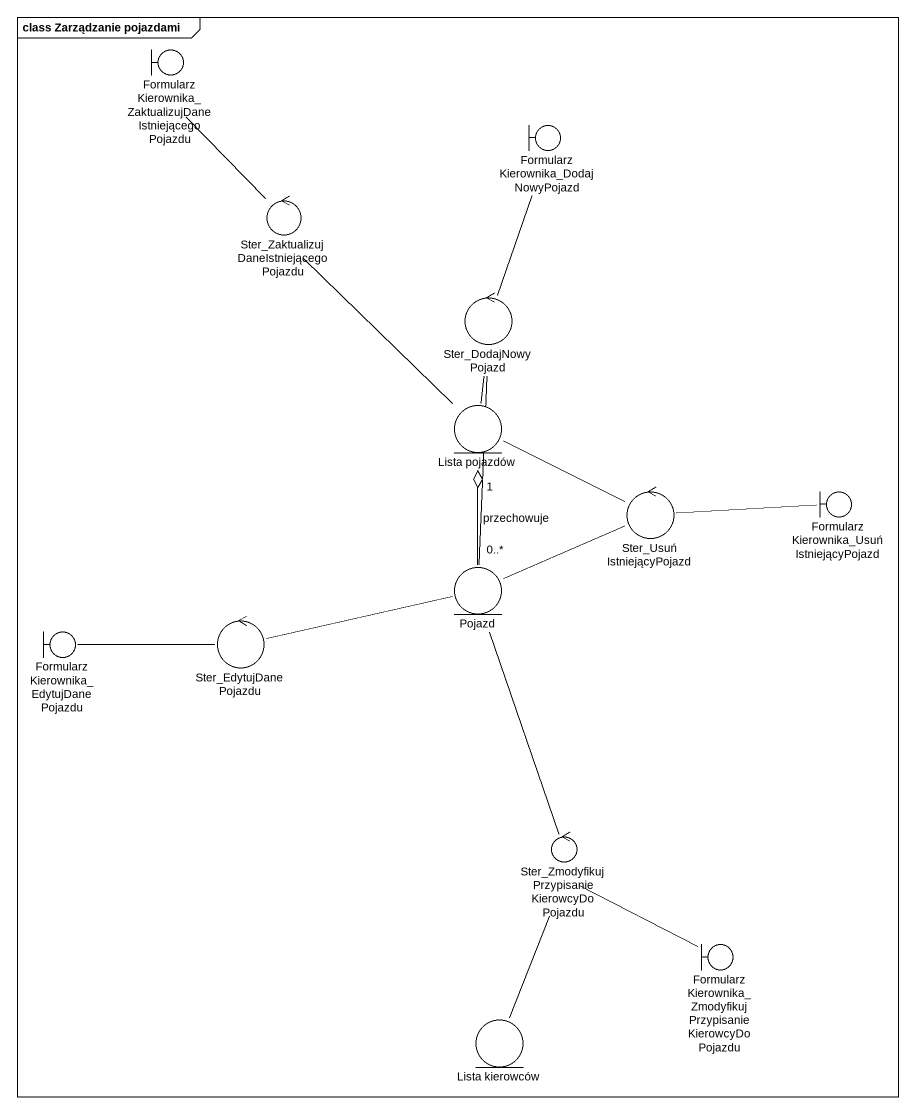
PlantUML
@startuml
mainframe class Zarządzanie pojazdami
boundary "FormularzKierownika_ZaktualizujDaneIstniejącegoPojazdu" as FormularzKierownika
boundary "FormularzKierownika_DodajNowyPojazd" as FormularzKierownika_2
control "Ster_ZaktualizujDaneIstniejącegoPojazdu" as Ster_ZaktualizujDaneIstnieją
control Ster_DodajNowyPojazd
entity "Lista pojazdów" as Lista_pojazdów
control Ster_UsuńIstniejącyPojazd
boundary "FormularzKierownika_UsuńIstniejącyPojazd" as FormularzKierownika_3
entity Pojazd
boundary "FormularzKierownika_EdytujDanePojazdu" as FormularzKierownika_4
control Ster_EdytujDanePojazdu
control "Ster_ZmodyfikujPrzypisanieKierowcyDoPojazdu" as Ster_ZmodyfikujPrzypisanieKi
boundary "FormularzKierownika_ZmodyfikujPrzypisanieKierowcyDoPojazdu" as FormularzKierownika_5
entity "Lista kierowców" as Lista_kierowców
FormularzKierownika -- Ster_ZaktualizujDaneIstnieją
FormularzKierownika_2 -- Ster_DodajNowyPojazd
Ster_ZaktualizujDaneIstnieją -- Lista_pojazdów
Ster_DodajNowyPojazd -- Lista_pojazdów
Ster_DodajNowyPojazd -- Pojazd
Ster_UsuńIstniejącyPojazd -left- Lista_pojazdów
Ster_UsuńIstniejącyPojazd -left- Pojazd
FormularzKierownika_3 -left- Ster_UsuńIstniejącyPojazd
Pojazd "0..*" -up-o "1" Lista_pojazdów : przechowuje
FormularzKierownika_4 -right- Ster_EdytujDanePojazdu
Ster_EdytujDanePojazdu -right- Pojazd
Ster_ZmodyfikujPrzypisanieKi -up- Pojazd
Ster_ZmodyfikujPrzypisanieKi -- Lista_kierowców
FormularzKierownika_5 -up- Ster_ZmodyfikujPrzypisanieKi
@enduml
